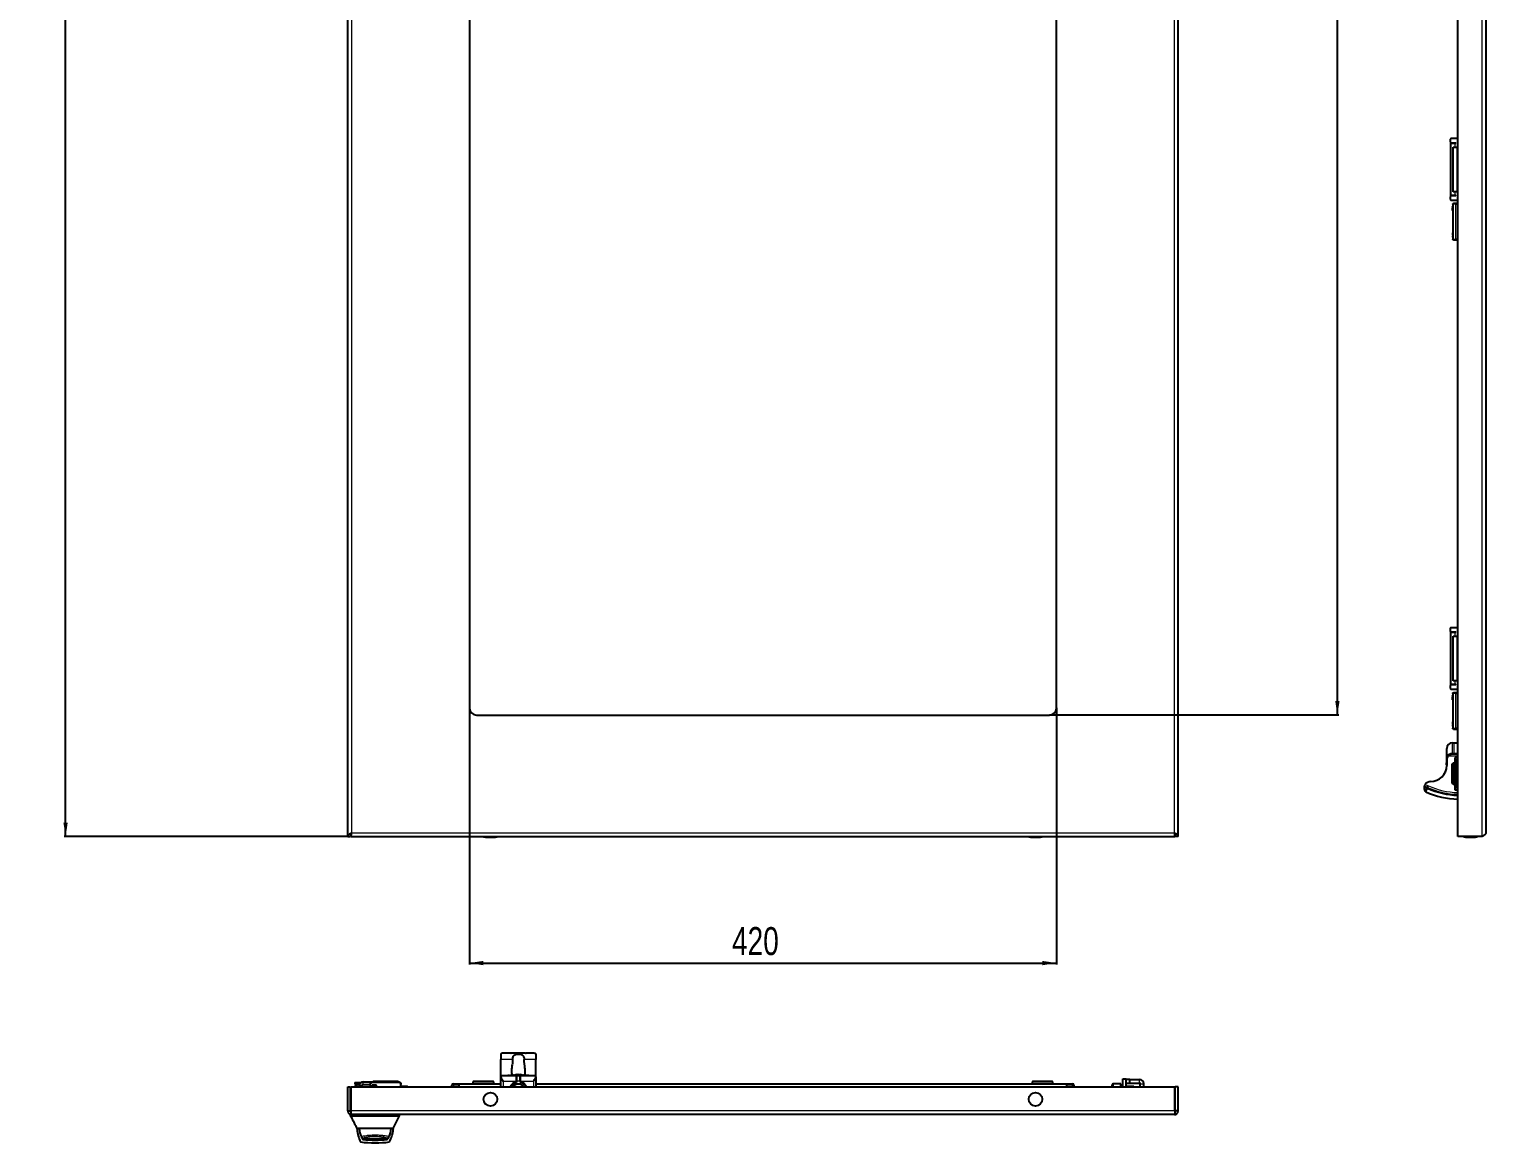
# Model space of a CAD drawing. Header units: millimetres. Extents: x -525 to 1603, y -785 to 978.
# Drawn here: x -525 to 517, y -785 to 12 of the extents above; entities that cross this region are included whole.
import ezdxf

# ---------------------------------------------------------------- set-up
doc = ezdxf.new("R2010")
doc.units = ezdxf.units.MM
doc.layers.add('FORMAT', color=7, linetype='Continuous')
doc.styles.add('SLDTEXTSTYLE0', font='TXT', dxfattribs={"width": 0.75})
doc.dimstyles.new('SLDDIMSTYLE0', dxfattribs={"dimtxt": 20, "dimasz": 10, "dimexe": 0, "dimexo": 0.0625, "dimgap": 5, "dimtad": 2, "dimdec": 1, "dimrnd": 1e-09, "dimzin": 12, "dimdsep": 46, "dimtxsty": 'SLDTEXTSTYLE0', "dimsah": 1, "dimcen": 0.09, "dimadec": 0, "dimazin": 3, "dimtfac": 1, "dimtofl": 0, "dimtmove": 0, "dimatfit": 3, "dimfxl": 0, "dimfrac": 2, "dimtolj": 1, "dimtzin": 12, "dimarcsym": 0})

# ---------------------------------------------------------------- blocks, each defined once
blk = doc.blocks.new('_D_1')
at = {"layer": 'FORMAT'}
for p, q in [((-297, 789), (-499.9, 789)), ((-498.9, -566), (-498.9, 789)), ((-297, -566), (-499.9, -566))]:
    blk.add_line(p, q, dxfattribs=at)
for points in [[(-498.9, 789), (-500.5, 779), (-497.4, 779)], [(-498.9, -566), (-497.4, -556), (-500.5, -556)]]:
    blk.add_solid(points, dxfattribs=at)
at = {"layer": 'FORMAT', "insert": (-524.7, 81.9), "char_height": 20, "attachment_point": 1, "rotation": 90, "style": 'SLDTEXTSTYLE0'}
blk.add_mtext('1355', dxfattribs=at)
blk = doc.blocks.new('_D_2')
at = {"layer": 'FORMAT'}
for p, q in [((-210, -474), (-210, -657.5)), ((210, -474), (210, -657.5)), ((-210, -656.5), (210, -656.5))]:
    blk.add_line(p, q, dxfattribs=at)
for points in [[(-210, -656.5), (-200, -658.1), (-200, -655)], [(210, -656.5), (200, -655), (200, -658.1)]]:
    blk.add_solid(points, dxfattribs=at)
at = {"layer": 'FORMAT', "insert": (-22.1, -630.8), "char_height": 20, "attachment_point": 1, "style": 'SLDTEXTSTYLE0'}
blk.add_mtext('420', dxfattribs=at)
blk = doc.blocks.new('_D_3')
at = {"layer": 'FORMAT'}
for p, q in [((205, 702), (412, 702)), ((411, -479), (411, 702)), ((205, -479), (412, -479))]:
    blk.add_line(p, q, dxfattribs=at)
for points in [[(411, 702), (409.5, 692), (412.6, 692)], [(411, -479), (412.6, -469), (409.5, -469)]]:
    blk.add_solid(points, dxfattribs=at)
at = {"layer": 'FORMAT', "insert": (385.3, 81.9), "char_height": 20, "attachment_point": 1, "rotation": 90, "style": 'SLDTEXTSTYLE0'}
blk.add_mtext('1181', dxfattribs=at)

msp = doc.modelspace()

# ---------------------------------------------------------------- linework, layer by layer
at = {"color": 7, "linetype": 'Continuous', "lineweight": 25}
for p, q in [((-296.96, -566.04), (-296.96, 788.96)), ((297.04, -566.04), (297.04, 788.96)), ((497.27, -566.04), (497.27, 788.96)), ((-209.96, 696.96), (-209.96, -474.04)), ((210.04, -474.04), (210.04, 696.96)), ((517.27, 32.47), (517.27, -563.44)), ((491.72, -67.04), (491.72, -69.04)), ((497.27, -66.54), (492.22, -66.54)), ((492.22, -69.54), (495.72, -69.54)), ((492.22, -69.54), (492.22, -69.84)), ((492.22, -107.24), (492.22, -69.84)), ((492.22, -69.84), (495.22, -69.84)), ((493.77, -72.54), (496.77, -72.54)), ((493.77, -104.54), (493.77, -72.54)), ((494.72, -69.54), (494.72, -69.84)), ((495.22, -69.84), (495.72, -69.84)), ((495.72, -69.84), (495.72, -69.54)), ((497.27, -72.54), (496.77, -72.54)), ((491.72, -108.04), (491.72, -110.04)), ((495.22, -107.24), (492.22, -107.24)), ((492.22, -107.24), (492.22, -107.54)), ((495.72, -107.54), (492.22, -107.54)), ((492.22, -110.54), (497.27, -110.54)), ((493.67, -113.54), (493.67, -138.54)), ((496.77, -104.54), (493.77, -104.54)), ((494.72, -107.24), (494.72, -107.54)), ((495.72, -107.24), (495.22, -107.24)), ((497.27, -113.04), (495.67, -113.04)), ((495.72, -107.54), (495.72, -107.24)), ((496.77, -104.54), (497.27, -104.54)), ((495.67, -139.04), (497.27, -139.04)), ((497.27, -416.54), (492.22, -416.54)), ((491.72, -417.04), (491.72, -419.04)), ((492.22, -419.54), (495.72, -419.54)), ((492.22, -419.54), (492.22, -419.84)), ((492.22, -457.24), (492.22, -419.84)), ((492.22, -419.84), (495.22, -419.84)), ((493.77, -422.54), (496.77, -422.54)), ((493.77, -454.54), (493.77, -422.54)), ((494.72, -419.54), (494.72, -419.84)), ((495.22, -419.84), (495.72, -419.84)), ((495.72, -419.84), (495.72, -419.54)), ((497.27, -422.54), (496.77, -422.54)), ((491.72, -458.04), (491.72, -460.04)), ((495.22, -457.24), (492.22, -457.24)), ((492.22, -457.24), (492.22, -457.54)), ((495.72, -457.54), (492.22, -457.54)), ((496.77, -454.54), (493.77, -454.54)), ((494.72, -457.24), (494.72, -457.54)), ((495.72, -457.24), (495.22, -457.24)), ((495.72, -457.54), (495.72, -457.24)), ((496.77, -454.54), (497.27, -454.54)), ((492.22, -460.54), (497.27, -460.54)), ((493.67, -463.54), (493.67, -488.54)), ((497.27, -463.04), (495.67, -463.04)), ((-204.96, -479.04), (205.04, -479.04)), ((495.67, -489.04), (497.27, -489.04)), ((493.27, -498.89), (493.3, -498.89)), ((493.27, -498.89), (493.27, -498.89)), ((493.3, -498.89), (494.26, -498.89)), ((494.26, -498.89), (497.27, -498.89)), ((489.27, -508.82), (489.27, -502.89)), ((489.27, -508.82), (489.27, -502.89)), ((489.27, -510.89), (489.27, -508.82)), ((493.27, -506.89), (497.27, -506.89)), ((495.27, -509.39), (497.27, -509.39)), ((495.27, -512.04), (495.27, -509.39)), ((489.16, -513.04), (489.17, -513.04)), ((489.17, -511.21), (489.27, -511.21)), ((489.17, -511.35), (489.17, -512.9)), ((489.17, -511.35), (489.27, -511.35)), ((489.17, -512.9), (489.27, -512.9)), ((489.17, -513.04), (489.27, -513.04)), ((489.17, -513.11), (489.27, -513.11)), ((489.17, -513.24), (489.27, -513.24)), ((489.17, -514.24), (489.17, -513.24)), ((489.17, -514.24), (489.27, -514.24)), ((489.17, -514.74), (489.17, -514.24)), ((489.17, -514.74), (489.27, -514.74)), ((489.27, -510.89), (489.27, -515.14)), ((493.77, -513.54), (493.27, -514.04)), ((493.27, -528.04), (493.27, -514.04)), ((495.27, -513.54), (493.77, -513.54)), ((493.77, -513.54), (493.77, -528.54)), ((495.27, -530.04), (495.27, -512.04)), ((496.27, -511.04), (497.27, -511.04)), ((475.54, -531.07), (473.38, -530.17)), ((493.27, -528.04), (493.77, -528.54)), ((493.77, -528.54), (495.27, -528.54)), ((495.27, -532.69), (495.27, -530.04)), ((497.27, -531.04), (496.27, -531.04)), ((497.27, -532.69), (495.27, -532.69)), ((-296.96, -566.04), (-294.96, -566.04)), ((-294.66, -566.04), (-294.66, -564.36)), ((-294.66, -566.04), (294.74, -566.04)), ((294.74, -564.04), (294.74, -566.04)), ((297.04, -566.04), (295.04, -566.04)), ((514.67, -566.04), (497.27, -566.04)), ((-187.46, -721.68), (-187.46, -725.51)), ((-187.46, -737.01), (-187.46, -725.51)), ((-180.45, -721.12), (-185.96, -721.12)), ((-179.55, -721.07), (-180.08, -721.07)), ((-170.37, -721.01), (-179.55, -721.01)), ((-169.85, -721.07), (-170.37, -721.06)), ((-163.96, -721.12), (-169.48, -721.12)), ((-162.46, -721.68), (-162.46, -725.51)), ((-162.46, -737.01), (-162.46, -725.51)), ((-187.46, -737.89), (-187.46, -737.01)), ((-187.46, -737.01), (-173.96, -737.01)), ((-187.46, -745.01), (-187.46, -737.89)), ((-182.59, -736.91), (-182.59, -737.01)), ((-182.44, -736.91), (-182.44, -737.01)), ((-182.32, -736.91), (-182.32, -737.01)), ((-181.51, -736.91), (-182.32, -736.91)), ((-181.51, -736.91), (-181.51, -737.01)), ((-181.36, -736.91), (-181.36, -737.01)), ((-181.24, -736.91), (-181.24, -737.01)), ((-180.91, -736.91), (-180.91, -737.01)), ((-180.72, -736.91), (-180.72, -737.01)), ((-180.19, -736.91), (-180.19, -737.01)), ((-179.81, -732.8), (-179.81, -735.38)), ((-179.71, -736.91), (-179.71, -737.01)), ((-179.54, -736.91), (-179.54, -737.01)), ((-179.09, -736.91), (-179.09, -737.01)), ((-178.94, -736.91), (-178.94, -737.01)), ((-178.82, -736.91), (-178.82, -737.01)), ((-178.51, -736.91), (-178.51, -737.01)), ((-177.23, -736.91), (-178.35, -736.91)), ((-177.23, -736.91), (-177.23, -737.01)), ((-177.1, -736.91), (-177.1, -737.01)), ((-176.9, -736.91), (-176.9, -737.01)), ((-176.89, -736.91), (-176.89, -737.01)), ((-176.3, -736.91), (-176.89, -736.91)), ((-176.3, -736.91), (-176.3, -737.01)), ((-176.03, -736.69), (-176.06, -736.45)), ((-175.99, -736.69), (-176.02, -736.38)), ((-176.01, -736.54), (-176, -736.45)), ((-175.4, -736.91), (-175.98, -736.91)), ((-175.96, -741.01), (-175.96, -737.01)), ((-175.96, -737.01), (-173.96, -737.01)), ((-175.4, -736.91), (-175.4, -737.01)), ((-175.39, -736.91), (-175.39, -737.01)), ((-175.39, -736.91), (-175.21, -736.91)), ((-175.21, -736.91), (-175.21, -737.01)), ((-175.21, -736.91), (-175.21, -736.91)), ((-175.2, -736.91), (-175.2, -737.01)), ((-175.19, -736.42), (-175.19, -736.38)), ((-175.04, -736.91), (-175.04, -737.01)), ((-174.24, -736.91), (-175.04, -736.91)), ((-174.24, -736.91), (-174.24, -737.01)), ((-174.1, -736.91), (-174.1, -737.01)), ((-173.98, -736.91), (-173.98, -737.01)), ((-173.98, -736.95), (-173.69, -736.94)), ((-173.96, -737.01), (-173.96, -741.01)), ((-173.91, -736.46), (-173.9, -736.38)), ((-173.55, -736.58), (-173.54, -736.45)), ((-173.55, -736.91), (-173.55, -737.01)), ((-173.46, -737.01), (-162.46, -737.01)), ((-173.43, -736.91), (-173.43, -737.01)), ((-173.06, -736.91), (-173.06, -737.01)), ((-172.81, -736.91), (-172.81, -737.01)), ((-172.69, -736.91), (-172.69, -737.01)), ((-172.54, -736.91), (-172.54, -737.01)), ((-172.42, -736.91), (-172.42, -737.01)), ((-171.99, -736.91), (-171.99, -737.01)), ((-171.96, -736.91), (-171.99, -736.91)), ((-171.96, -736.91), (-171.96, -737.01)), ((-171.92, -736.91), (-171.92, -737.01)), ((-171.76, -736.91), (-171.76, -737.01)), ((-171.41, -736.91), (-171.41, -737.01)), ((-170.92, -736.91), (-170.92, -737.01)), ((-170.72, -736.91), (-170.72, -737.01)), ((-170.38, -736.91), (-170.38, -737.01)), ((-170.23, -736.91), (-170.23, -737.01)), ((-169.16, -736.91), (-170.23, -736.91)), ((-170.11, -735.38), (-170.11, -732.8)), ((-169.16, -736.91), (-169.16, -737.01)), ((-168.85, -736.91), (-168.85, -737.01)), ((-168.69, -736.91), (-168.69, -737.01)), ((-168.31, -736.91), (-168.31, -737.01)), ((-167.56, -736.91), (-168.31, -736.91)), ((-167.56, -736.91), (-167.56, -737.01)), ((-162.46, -737.89), (-162.46, -737.01)), ((-162.46, -737.89), (-162.46, -745.01)), ((257.49, -739.46), (259.99, -739.46)), ((257.49, -739.96), (257.49, -739.46)), ((257.49, -745.01), (257.49, -739.96)), ((259.99, -739.46), (259.99, -739.96)), ((259.99, -745.01), (259.99, -739.96)), ((260.49, -739.96), (259.99, -740)), ((262.49, -739.96), (260.49, -739.96)), ((262.49, -739.96), (269.49, -739.96)), ((262.49, -742.46), (262.49, -739.96)), ((-296.96, -745.01), (-294.96, -745.01)), ((-296.96, -762.41), (-296.96, -745.01)), ((-294.96, -762.41), (-294.96, -745.01)), ((-294.66, -762.41), (-294.66, -745.01)), ((-294.66, -745.01), (294.74, -745.01)), ((-291.96, -742.11), (-291.96, -743.01)), ((-291.96, -742.11), (-289.96, -742.11)), ((-289.96, -743.41), (-291.56, -743.41)), ((-291.37, -745.01), (-291.46, -743.41)), ((-289.96, -742.11), (-287.76, -742.11)), ((-288.75, -743.41), (-289.96, -743.41)), ((-288.96, -745.01), (-288.96, -744.51)), ((-286.96, -745.01), (-286.96, -744.51)), ((-285.96, -741.51), (-279.47, -741.51)), ((-285.96, -743.51), (-280.96, -743.51)), ((-280.96, -743.41), (-280.96, -744.91)), ((-276.36, -743.96), (-279.56, -743.96)), ((-279.56, -743.96), (-279.56, -744.91)), ((-279.56, -744.71), (-276.36, -744.71)), ((-260.96, -741.41), (-278.96, -741.41)), ((-276.36, -744.91), (-276.36, -743.96)), ((-258.96, -745.01), (-258.96, -743.41)), ((-254.56, -744.81), (-258.96, -744.81)), ((-222.46, -745.01), (-222.46, -744.01)), ((-221.46, -743.01), (-217.46, -743.01)), ((-217.46, -743.01), (-187.46, -743.01)), ((-217.46, -743.01), (-217.46, -744.01)), ((-217.46, -744.01), (-217.46, -745.01)), ((-206.96, -741.01), (-207.46, -741.51)), ((-207.46, -741.51), (-207.46, -743.01)), ((-192.46, -741.51), (-207.46, -741.51)), ((-206.96, -741.01), (-192.96, -741.01)), ((-192.46, -741.51), (-192.96, -741.01)), ((-192.46, -743.01), (-192.46, -741.51)), ((-175.96, -741.01), (-175.96, -741.04)), ((-173.96, -741.04), (-173.96, -741.01)), ((-162.46, -743.01), (217.54, -743.01)), ((193.04, -741.01), (192.54, -741.51)), ((192.54, -741.51), (192.54, -743.01)), ((207.54, -741.51), (192.54, -741.51)), ((193.04, -741.01), (207.04, -741.01)), ((207.54, -741.51), (207.04, -741.01)), ((207.54, -743.01), (207.54, -741.51)), ((217.54, -743.01), (221.54, -743.01)), ((217.54, -744.01), (217.54, -743.01)), ((217.54, -745.01), (217.54, -744.01)), ((222.54, -744.01), (222.54, -745.01)), ((249.99, -745.01), (249.99, -743.56)), ((255.99, -742.96), (250.59, -742.96)), ((255.99, -745.01), (255.99, -742.96)), ((257.49, -744.96), (256.24, -744.96)), ((265.43, -744.96), (259.99, -744.96)), ((260.49, -742.46), (262.49, -742.46)), ((262.49, -742.46), (269.49, -742.46)), ((265.48, -745.01), (265.43, -744.96)), ((265.43, -745.01), (265.43, -744.96)), ((269.99, -745.01), (269.99, -742.96)), ((272.49, -745.01), (272.49, -742.96)), ((294.74, -762.41), (294.74, -745.01)), ((297.04, -745.01), (295.04, -745.01)), ((295.04, -762.41), (295.04, -745.01)), ((297.04, -762.41), (297.04, -745.01)), ((-296.96, -762.41), (-294.96, -762.41)), ((-294.96, -766.01), (-294.96, -765.01)), ((-294.36, -765.01), (-294.96, -765.01)), ((294.44, -765.01), (-294.36, -765.01)), ((-265.46, -766.01), (-289.46, -766.01)), ((-264.46, -775.01), (-259.94, -765.96)), ((-259.96, -766.01), (-259.96, -765.01)), ((297.04, -762.41), (295.04, -762.41)), ((-288.06, -775.01), (-290.46, -775.01)), ((-290.42, -775.01), (-290.42, -775.22)), ((-266.87, -775.01), (-288.06, -775.01)), ((-264.46, -775.01), (-266.87, -775.01)), ((-264.5, -775.22), (-264.5, -775.01)), ((-283.29, -781.99), (-283.15, -782)), ((-283.29, -782), (-271.7, -782))]:
    msp.add_line(p, q, dxfattribs=at)
at = {"color": 8, "linetype": 'Continuous', "lineweight": 18}
for p, q in [((294.44, -563.44), (294.44, 786.36)), ((514.67, -566.04), (514.67, 788.96)), ((-294.36, 32.47), (-294.36, -563.44)), ((495.22, -69.84), (495.22, -69.54)), ((495.22, -72.54), (495.22, -69.84)), ((496.77, -104.54), (496.77, -72.54)), ((495.22, -107.24), (495.22, -104.54)), ((495.22, -107.54), (495.22, -107.24)), ((495.67, -113.54), (497.27, -113.54)), ((495.67, -138.54), (495.67, -113.54)), ((497.27, -138.54), (495.67, -138.54)), ((495.22, -419.84), (495.22, -419.54)), ((495.22, -422.54), (495.22, -419.84)), ((496.77, -454.54), (496.77, -422.54)), ((495.22, -457.24), (495.22, -454.54)), ((495.22, -457.54), (495.22, -457.24)), ((495.67, -488.54), (495.67, -463.54)), ((495.67, -463.54), (497.27, -463.54)), ((497.27, -488.54), (495.67, -488.54)), ((493.3, -506.39), (493.3, -498.89)), ((494.26, -498.89), (494.26, -506.39)), ((489.27, -502.89), (489.27, -502.89)), ((497.27, -508.39), (490.15, -508.39)), ((493.27, -506.89), (493.27, -506.39)), ((493.27, -506.39), (493.3, -506.39)), ((493.3, -506.89), (493.3, -506.39)), ((493.3, -506.39), (494.26, -506.39)), ((494.26, -506.39), (497.27, -506.39)), ((495.27, -512.04), (496.27, -512.04)), ((496.27, -511.04), (496.27, -512.04)), ((497.27, -512.04), (496.27, -512.04)), ((496.27, -512.04), (496.27, -530.04)), ((473.94, -528.78), (476.14, -529.69)), ((495.27, -530.04), (496.27, -530.04)), ((496.27, -531.04), (496.27, -530.04)), ((496.27, -530.04), (497.27, -530.04)), ((-294.36, -563.44), (294.44, -563.44)), ((-199.82, -566.16), (-190.1, -566.16)), ((-199.71, -566.29), (-190.21, -566.29)), ((190.18, -566.16), (195.04, -566.16)), ((190.29, -566.29), (195.04, -566.29)), ((195.04, -566.16), (199.9, -566.16)), ((195.04, -566.29), (199.79, -566.29)), ((501.41, -566.16), (511.13, -566.16)), ((501.52, -566.29), (511.02, -566.29)), ((-179.06, -725.51), (-187.46, -725.51)), ((-162.46, -725.51), (-170.87, -725.51)), ((-178.35, -736.91), (-178.35, -737.01)), ((-176.46, -741.01), (-176.46, -737.01)), ((-173.46, -737.01), (-173.46, -741.01)), ((259.99, -739.96), (257.49, -739.96)), ((269.49, -742.46), (269.49, -739.96)), ((-291.96, -743.01), (-289.96, -743.01)), ((-290.46, -743.41), (-290.37, -745.01)), ((-289.96, -742.11), (-289.96, -743.01)), ((-289.96, -743.01), (-288.56, -743.01)), ((-289.96, -743.41), (-289.96, -743.01)), ((-286.96, -744.51), (-288.96, -744.51)), ((-285.96, -743.51), (-285.96, -741.51)), ((-280.46, -745.01), (-280.46, -743.41)), ((-278.96, -741.91), (-260.96, -741.91)), ((-259.46, -743.41), (-259.46, -745.01)), ((-254.56, -745.01), (-254.56, -744.81)), ((-221.46, -744.01), (-222.46, -744.01)), ((-221.46, -744.01), (-221.46, -743.01)), ((-221.46, -744.01), (-221.46, -745.01)), ((-217.46, -744.01), (-221.46, -744.01)), ((-185.96, -741.01), (-185.96, -745.01)), ((-185.96, -741.01), (-176.46, -741.01)), ((-176.83, -741.52), (-176.69, -742)), ((-176.46, -741.01), (-175.96, -741.01)), ((-176.46, -741.04), (-176.46, -741.01)), ((-176.46, -741.04), (-175.96, -741.04)), ((-173.96, -741.01), (-175.96, -741.01)), ((-173.96, -741.01), (-173.46, -741.01)), ((-173.96, -741.04), (-173.46, -741.04)), ((-173.46, -741.01), (-173.46, -741.04)), ((-173.46, -741.01), (-163.96, -741.01)), ((-173.24, -742), (-173.1, -741.52)), ((-163.96, -745.01), (-163.96, -741.01)), ((221.54, -744.01), (217.54, -744.01)), ((221.54, -743.01), (221.54, -744.01)), ((221.54, -745.01), (221.54, -744.01)), ((222.54, -744.01), (221.54, -744.01)), ((250.59, -742.96), (250.59, -745.01)), ((256.24, -744.96), (256.24, -745.01)), ((269.99, -742.96), (272.49, -742.96)), ((294.74, -762.41), (-294.66, -762.41)), ((-289.46, -766.01), (-289.46, -765.01)), ((-265.46, -766.01), (-265.46, -765.01))]:
    msp.add_line(p, q, dxfattribs=at)
at = {"color": 7, "linetype": 'Continuous', "lineweight": 25, "flags": 128}
for points in [[(295.04, -751.51), (294.9, -751.26), (294.74, -750.99)], [(294.74, -760.03), (294.9, -759.76), (295.04, -759.51)], [(-286.58, -782.44), (-286.94, -781.55), (-287.04, -781.27)], [(-267.77, -780.96), (-267.99, -781.55), (-268.35, -782.44)]]:
    msp.add_lwpolyline(points, dxfattribs=at)
at = {"color": 8, "linetype": 'Continuous', "lineweight": 18, "flags": 128}
for points in [[(294.74, -751.59), (295.03, -752.18), (295.04, -752.2)], [(295.04, -758.83), (295.03, -758.85), (294.74, -759.44)]]:
    msp.add_lwpolyline(points, dxfattribs=at)
at = {"color": 7, "linetype": 'Continuous', "lineweight": 25}
for centre in [(-194.96, -754.01), (-194.96, -754.01), (195.04, -754.01), (195.04, -754.01)]:
    msp.add_circle(centre, 4.86, dxfattribs=at)
at = {"color": 8, "linetype": 'Continuous', "lineweight": 18}
for centre in [(-194.96, -754.01), (195.04, -754.01)]:
    msp.add_circle(centre, 4.75, dxfattribs=at)
at = {"color": 7, "linetype": 'Continuous', "lineweight": 25}
for centre, radius, start, end in [((492.22, -67.04), 0.5, 90, 180), ((492.22, -69.04), 0.5, 180, 270), ((492.22, -108.04), 0.5, 90, 180), ((492.22, -110.04), 0.5, 180, 270), ((492.22, -417.04), 0.5, 90, 180), ((492.22, -419.04), 0.5, 180, 270), ((492.22, -458.04), 0.5, 90, 180), ((492.22, -460.04), 0.5, 180, 270), ((-204.96, -474.04), 5, 180, 270), ((205.04, -474.04), 5, 270, 0), ((493.27, -502.89), 4, 90, 180), ((493.27, -502.89), 4, 90, 180), ((493.27, -510.89), 4, 141.31781, 180), ((477.77, -515.14), 11.5, 270, 0), ((496.27, -512.04), 1, 90, 180), ((477.77, -531.14), 4.5, 90, 148.43185), ((498.27, -480.99), 55, 245.58594, 268.9582), ((496.27, -530.04), 1, 180, 270), ((498.27, -480.99), 58.2, 245.70354, 269.01549), ((-174.06, -566.1), 25.77, 179.86102, 180.13898), ((-199.7, -566.16), 0.126, 180, 263.97442), ((-194.96, -521.29), 45.25, 263.97442, 269.9984), ((-194.96, -521.29), 45.25, 270.0016, 276.02558), ((-190.23, -566.16), 0.126, 276.02558, 0), ((-215.87, -566.1), 25.77, 359.86102, 0.13898), ((215.94, -566.1), 25.77, 179.86102, 180.13898), ((190.3, -566.16), 0.126, 180, 263.97442), ((195.04, -521.29), 45.25, 263.97442, 269.9984), ((195.04, -521.29), 45.25, 270.0016, 276.02558), ((199.77, -566.16), 0.126, 276.02558, 0), ((174.13, -566.1), 25.77, 359.86102, 0.13898), ((527.18, -566.1), 25.77, 179.86102, 180.13898), ((501.54, -566.16), 0.126, 180, 263.97442), ((506.27, -521.29), 45.25, 263.97442, 269.9984), ((506.27, -521.29), 45.25, 270.0016, 276.02558), ((511.01, -566.16), 0.126, 276.02558, 0), ((485.37, -566.1), 25.77, 359.86102, 0.13898), ((-174.96, -744.31), 8, 98.41771, 108.44436), ((-174.94, -740.65), 4.34, 104.99458, 114.66368), ((-176.28, -742.22), 5.54, 85.14071, 94.85929), ((-175.93, -736.48), 0.133, 135.20997, 169.83797), ((-174.91, -744.41), 8.03, 91.99978, 97.83609), ((-174.56, -738.06), 1.85, 119.67191, 132.73716), ((-174.48, -742.88), 6.5, 92.24647, 98.7173), ((-175.44, -742.83), 6.45, 85.77538, 87.76397), ((-175.02, -744.41), 8.03, 82.16391, 88.00022), ((-175.11, -740.73), 4.43, 65.15746, 74.45727), ((-174.03, -738.02), 1.64, 72.5824, 85.536), ((-174.96, -744.31), 8, 70.1778, 81.58229), ((-174.95, -743.35), 7.03, 70.80686, 78.43412), ((-172.94, -739.04), 2.36, 82.549, 97.451), ((269.49, -742.96), 3, 0, 90), ((-291.56, -743.01), 0.4, 180, 270), ((-285.96, -744.51), 3, 90, 180), ((-285.96, -744.51), 1, 90, 180), ((-254.56, -745.41), 0.6, 41.81031, 90), ((-221.46, -744.01), 1, 90, 180), ((-174.96, -748.01), 6.25, 106.01339, 151.3146), ((-174.96, -748.01), 4.85, 90, 141.78919), ((-176.96, -741.04), 1, 286.01339, 0), ((-174.96, -748.01), 4.85, 38.21081, 90), ((-172.96, -741.04), 1, 180, 253.98661), ((-174.96, -748.01), 6.25, 28.6854, 73.98661), ((221.54, -744.01), 1, 0, 90), ((250.59, -743.56), 0.6, 90, 180), ((256.24, -744.71), 0.25, 180, 270), ((260.49, -742.96), 0.5, 90, 180), ((269.49, -742.96), 0.5, 360, 90), ((287.54, -755.51), 7.5, 343.7398, 16.2602), ((-298.4, -775.22), 7.98, 358.26695, 359.99994), ((-263.57, -772.66), 27, 185.96099, 206.16954), ((-277.46, -775.01), 11.4, 180, 210.87421), ((-277.46, -775.01), 11.4, 329.05608, 0), ((-291.35, -772.66), 27, 333.83046, 354.03918), ((-256.53, -775.22), 7.98, 180, 181.7325), ((-277.46, -703.22), 82, 262.75342, 277.24658), ((-286.12, -782.25), 0.5, 203.04365, 263.74905), ((-277.46, -703.22), 80, 263.74905, 276.25095), ((-268.81, -782.25), 0.5, 276.25095, 336.95635)]:
    msp.add_arc(centre, radius, start, end, dxfattribs=at)
at = {"color": 8, "linetype": 'Continuous', "lineweight": 18}
for centre, radius, start, end in [((493.27, -510.89), 4.5, 90, 152.71955), ((493.77, -506.4), 0.491, 271.15589, 1.11103), ((498.27, -480.99), 53.5, 245.55903, 268.92899), ((498.27, -480.99), 55.65, 245.60841, 268.97035), ((-174.96, -748.01), 6.75, 106.01339, 153.6122), ((-176.96, -741.04), 0.5, 286.01339, 0), ((-172.96, -741.04), 0.5, 180, 253.98661), ((-174.96, -748.01), 6.75, 26.3878, 73.98661)]:
    msp.add_arc(centre, radius, start, end, dxfattribs=at)
at = {"color": 7, "linetype": 'Continuous', "lineweight": 25}
for points in [[(493.67, -113.54), (493.68, -113.47), (493.69, -113.34), (493.81, -113.17), (493.98, -113.06), (494.11, -113.04), (494.17, -113.04)], [(495.67, -113.04), (495.48, -113.04), (495.08, -113.04), (494.59, -113.04), (494.24, -113.04), (494.19, -113.04), (494.17, -113.04)], [(494.17, -139.04), (494.11, -139.03), (493.98, -139.01), (493.81, -138.9), (493.69, -138.73), (493.68, -138.6), (493.67, -138.54)], [(494.17, -139.04), (494.19, -139.04), (494.24, -139.04), (494.59, -139.04), (495.08, -139.04), (495.48, -139.04), (495.67, -139.04)], [(493.67, -463.54), (493.68, -463.47), (493.69, -463.34), (493.81, -463.17), (493.98, -463.06), (494.11, -463.04), (494.17, -463.04)], [(495.67, -463.04), (495.48, -463.04), (495.08, -463.04), (494.59, -463.04), (494.24, -463.04), (494.19, -463.04), (494.17, -463.04)], [(494.17, -489.04), (494.11, -489.03), (493.98, -489.01), (493.81, -488.9), (493.69, -488.73), (493.68, -488.6), (493.67, -488.54)], [(494.17, -489.04), (494.19, -489.04), (494.24, -489.04), (494.59, -489.04), (495.08, -489.04), (495.48, -489.04), (495.67, -489.04)], [(-280.96, -743.41), (-280.93, -743.15), (-280.87, -742.62), (-280.41, -741.96), (-279.75, -741.5), (-279.23, -741.44), (-278.96, -741.41)], [(-260.96, -741.41), (-260.7, -741.44), (-260.18, -741.5), (-259.52, -741.96), (-259.05, -742.62), (-258.99, -743.15), (-258.96, -743.41)]]:
    msp.add_open_spline(points, degree=3, dxfattribs=at)
at = {"color": 8, "linetype": 'Continuous', "lineweight": 18}
for points in [[(495.67, -113.54), (495.41, -113.54), (494.89, -113.54), (494.23, -113.54), (493.76, -113.54), (493.7, -113.54), (493.67, -113.54)], [(495.67, -113.04), (495.67, -113.04), (495.67, -113.06), (495.67, -113.17), (495.67, -113.34), (495.67, -113.47), (495.67, -113.54)], [(493.67, -138.54), (493.7, -138.54), (493.76, -138.54), (494.23, -138.54), (494.89, -138.54), (495.41, -138.54), (495.67, -138.54)], [(495.67, -138.54), (495.67, -138.6), (495.67, -138.73), (495.67, -138.9), (495.67, -139.01), (495.67, -139.03), (495.67, -139.04)], [(495.67, -463.54), (495.41, -463.54), (494.89, -463.54), (494.23, -463.54), (493.76, -463.54), (493.7, -463.54), (493.67, -463.54)], [(495.67, -463.04), (495.67, -463.04), (495.67, -463.06), (495.67, -463.17), (495.67, -463.34), (495.67, -463.47), (495.67, -463.54)], [(493.67, -488.54), (493.7, -488.54), (493.76, -488.54), (494.23, -488.54), (494.89, -488.54), (495.41, -488.54), (495.67, -488.54)], [(495.67, -488.54), (495.67, -488.6), (495.67, -488.73), (495.67, -488.9), (495.67, -489.01), (495.67, -489.03), (495.67, -489.04)], [(-280.46, -743.41), (-280.53, -743.41), (-280.66, -743.41), (-280.83, -743.41), (-280.94, -743.41), (-280.96, -743.41), (-280.96, -743.41)], [(-280.46, -743.41), (-280.44, -743.21), (-280.4, -742.82), (-280.05, -742.33), (-279.55, -741.98), (-279.16, -741.93), (-278.96, -741.91)], [(-278.96, -741.41), (-278.96, -741.42), (-278.96, -741.43), (-278.96, -741.55), (-278.96, -741.71), (-278.96, -741.85), (-278.96, -741.91)], [(-260.96, -741.91), (-260.96, -741.85), (-260.96, -741.71), (-260.96, -741.55), (-260.96, -741.43), (-260.96, -741.42), (-260.96, -741.41)], [(-260.96, -741.91), (-260.77, -741.93), (-260.37, -741.98), (-259.88, -742.33), (-259.53, -742.82), (-259.49, -743.21), (-259.46, -743.41)], [(-259.46, -743.41), (-259.4, -743.41), (-259.27, -743.41), (-259.1, -743.41), (-258.99, -743.41), (-258.97, -743.41), (-258.96, -743.41)]]:
    msp.add_open_spline(points, degree=3, dxfattribs=at)
at = {"color": 7, "linetype": 'Continuous', "lineweight": 25}
for points, knots in [([(493.37, -115.53), (493.37, -115.48), (493.37, -115.39), (493.37, -115.31), (493.37, -115.22), (493.37, -115.09), (493.37, -115.06), (493.37, -115.04)], [0, 0, 0, 0, 0.1246927, 0.1871822, 0.2497734, 0.5000394, 1, 1, 1, 1]), ([(493.37, -115.74), (493.37, -115.74), (493.37, -115.74), (493.37, -115.73), (493.37, -115.71), (493.37, -115.69), (493.37, -115.65), (493.37, -115.61), (493.37, -115.57), (493.37, -115.55), (493.37, -115.53)], [0, 0, 0, 0, 0.1288253, 0.1801694, 0.2433966, 0.3698599, 0.4998642, 0.7496495, 0.8434763, 1, 1, 1, 1]), ([(493.37, -117.25), (493.37, -117.17), (493.37, -117.02), (493.37, -116.8), (493.37, -116.62), (493.37, -116.45), (493.37, -116.35), (493.37, -116.34), (493.37, -116.33)], [0, 0, 0, 0, 0.1250486, 0.2498861, 0.3708558, 0.4998199, 0.7496086, 1, 1, 1, 1]), ([(493.37, -118.09), (493.37, -118.09), (493.37, -118.08), (493.37, -117.99), (493.37, -117.89), (493.37, -117.76), (493.37, -117.56), (493.37, -117.37), (493.37, -117.25)], [0, 0, 0, 0, 0.25007, 0.3791813, 0.5004993, 0.6241696, 0.7508424, 1, 1, 1, 1]), ([(493.37, -133.98), (493.37, -133.98), (493.37, -134), (493.37, -134.08), (493.37, -134.18), (493.37, -134.31), (493.37, -134.52), (493.37, -134.7), (493.37, -134.82)], [0, 0, 0, 0, 0.2500695, 0.3795588, 0.5004992, 0.6245563, 0.7508428, 1, 1, 1, 1]), ([(493.37, -134.82), (493.37, -134.86), (493.37, -134.94), (493.37, -135.09), (493.37, -135.28), (493.37, -135.45), (493.37, -135.62), (493.37, -135.72), (493.37, -135.74), (493.37, -135.74)], [0, 0, 0, 0, 0.06263661, 0.12527825, 0.25007232, 0.37484052, 0.49999408, 0.74969583, 1, 1, 1, 1]), ([(493.37, -136.33), (493.37, -136.33), (493.37, -136.33), (493.37, -136.34), (493.37, -136.36), (493.37, -136.38), (493.37, -136.44), (493.37, -136.5), (493.37, -136.54)], [0, 0, 0, 0, 0.1310705, 0.1824367, 0.2437962, 0.3713877, 0.5004416, 1, 1, 1, 1]), ([(493.37, -136.54), (493.37, -136.57), (493.37, -136.62), (493.37, -136.7), (493.37, -136.77), (493.37, -136.86), (493.37, -136.99), (493.37, -137.02), (493.37, -137.04)], [0, 0, 0, 0, 0.0626863, 0.12517257, 0.18762788, 0.25018469, 0.50031356, 1, 1, 1, 1]), ([(493.37, -465.53), (493.37, -465.48), (493.37, -465.39), (493.37, -465.31), (493.37, -465.22), (493.37, -465.09), (493.37, -465.06), (493.37, -465.04)], [0, 0, 0, 0, 0.1246927, 0.1871822, 0.2497734, 0.5000394, 1, 1, 1, 1]), ([(493.37, -465.74), (493.37, -465.74), (493.37, -465.74), (493.37, -465.73), (493.37, -465.71), (493.37, -465.69), (493.37, -465.65), (493.37, -465.61), (493.37, -465.57), (493.37, -465.55), (493.37, -465.53)], [0, 0, 0, 0, 0.1288253, 0.1801694, 0.2433966, 0.3698599, 0.4998642, 0.7496495, 0.8434763, 1, 1, 1, 1]), ([(493.37, -467.25), (493.37, -467.17), (493.37, -467.02), (493.37, -466.8), (493.37, -466.62), (493.37, -466.45), (493.37, -466.35), (493.37, -466.34), (493.37, -466.33)], [0, 0, 0, 0, 0.1250486, 0.2498861, 0.3708558, 0.4998199, 0.7496086, 1, 1, 1, 1]), ([(493.37, -468.09), (493.37, -468.09), (493.37, -468.08), (493.37, -467.99), (493.37, -467.89), (493.37, -467.76), (493.37, -467.56), (493.37, -467.37), (493.37, -467.25)], [0, 0, 0, 0, 0.25007, 0.3791813, 0.5004993, 0.6241696, 0.7508424, 1, 1, 1, 1]), ([(493.37, -483.98), (493.37, -483.98), (493.37, -484), (493.37, -484.08), (493.37, -484.18), (493.37, -484.31), (493.37, -484.52), (493.37, -484.7), (493.37, -484.82)], [0, 0, 0, 0, 0.2500695, 0.3795588, 0.5004992, 0.6245563, 0.7508428, 1, 1, 1, 1]), ([(493.37, -484.82), (493.37, -484.86), (493.37, -484.94), (493.37, -485.09), (493.37, -485.28), (493.37, -485.45), (493.37, -485.62), (493.37, -485.72), (493.37, -485.74), (493.37, -485.74)], [0, 0, 0, 0, 0.06263661, 0.12527825, 0.25007232, 0.37484052, 0.49999408, 0.74969583, 1, 1, 1, 1]), ([(493.37, -486.33), (493.37, -486.33), (493.37, -486.33), (493.37, -486.34), (493.37, -486.36), (493.37, -486.38), (493.37, -486.44), (493.37, -486.5), (493.37, -486.54)], [0, 0, 0, 0, 0.1310705, 0.1824367, 0.2437962, 0.3713877, 0.5004416, 1, 1, 1, 1]), ([(493.37, -486.54), (493.37, -486.57), (493.37, -486.62), (493.37, -486.7), (493.37, -486.77), (493.37, -486.86), (493.37, -486.99), (493.37, -487.02), (493.37, -487.04)], [0, 0, 0, 0, 0.0626863, 0.12517257, 0.18762788, 0.25018469, 0.50031356, 1, 1, 1, 1]), ([(489.27, -510.81), (489.27, -510.81), (489.27, -510.81), (489.27, -510.81), (489.27, -510.79), (489.27, -510.71), (489.27, -510.38), (489.27, -509.74), (489.27, -509.15), (489.27, -508.82)], [0, 0, 0, 0, 0.0016702, 0.0038887, 0.0095313, 0.0343611, 0.1327508, 0.5262135, 1, 1, 1, 1]), ([(490.15, -508.39), (490.32, -508.2), (490.75, -507.73), (491.69, -507.14), (492.58, -506.91), (493.16, -506.89), (493.27, -506.89), (493.27, -506.89)], [0, 0, 0, 0, 0.1941403, 0.4852754, 0.8987792, 0.9967692, 1, 1, 1, 1]), ([(489.17, -511.21), (489.17, -511.22), (489.17, -511.22), (489.17, -511.25), (489.17, -511.3), (489.17, -511.33), (489.17, -511.35)], [0, 0, 0, 0, 0.2808356, 0.55925, 0.7791823, 1, 1, 1, 1]), ([(489.17, -512.9), (489.17, -512.92), (489.17, -512.96), (489.17, -513.01), (489.17, -513.03), (489.17, -513.04), (489.17, -513.04)], [0, 0, 0, 0, 0.2809531, 0.5593907, 0.7790729, 1, 1, 1, 1]), ([(489.17, -512.97), (489.17, -512.99), (489.17, -513.04), (489.17, -513.1), (489.17, -513.11), (489.17, -513.11)], [0, 0, 0, 0, 0.280801, 0.5596212, 1, 1, 1, 1]), ([(474.32, -534.02), (474.29, -533.99), (474.21, -533.9), (473.75, -533.26), (473.23, -532.06), (473.3, -530.89), (473.33, -530.41)], [0, 0, 0, 0, 0.1016514, 0.3451277, 0.7290479, 1, 1, 1, 1]), ([(473.38, -530.17), (473.37, -530.23), (473.35, -530.29), (473.33, -530.39), (473.33, -530.41)], [0, 0, 0, 0, 0.7894027, 1, 1, 1, 1]), ([(475.29, -531.67), (475.29, -531.67), (475.29, -531.66), (475.29, -531.65), (475.27, -531.62), (475.16, -531.52), (474.66, -531.2), (474.02, -530.82), (473.48, -530.5), (473.33, -530.41)], [0, 0, 0, 0, 0.0037482, 0.0086979, 0.0182752, 0.0547407, 0.1991768, 0.7745776, 1, 1, 1, 1]), ([(473.38, -530.17), (473.38, -530.16), (473.39, -530.12), (473.45, -529.87), (473.57, -529.52), (473.74, -529.13), (473.88, -528.88), (473.94, -528.78)], [0, 0, 0, 0, 0.2129003, 0.4257071, 0.6406126, 0.8533821, 1, 1, 1, 1]), ([(475.54, -531.07), (475.55, -531.05), (475.56, -531.02), (475.66, -530.79), (475.81, -530.44), (475.98, -530.06), (476.09, -529.81), (476.13, -529.7), (476.14, -529.69)], [0, 0, 0, 0, 0.2146349, 0.4292693, 0.6439174, 0.8585946, 0.982146, 1, 1, 1, 1]), ([(474.32, -534.02), (474.33, -533.98), (474.37, -533.88), (474.61, -533.32), (474.94, -532.52), (475.2, -531.89), (475.29, -531.67)], [0, 0, 0, 0, 0.2373508, 0.5299542, 0.8303306, 1, 1, 1, 1]), ([(-294.36, -563.44), (-294.7, -563.65), (-295.04, -563.87), (-295.67, -564.3), (-295.96, -564.52), (-296.44, -564.95), (-296.64, -565.17), (-296.9, -565.6), (-296.96, -565.82), (-296.96, -566.04)], [0, 0, 0, 0, 0.25, 0.25, 0.5, 0.5, 0.75, 0.75, 1, 1, 1, 1]), ([(-294.36, -563.44), (-294.52, -563.87), (-294.68, -564.3), (-294.9, -565.17), (-294.96, -565.6), (-294.96, -566.04)], [0, 0, 0, 0, 0.5, 0.5, 1, 1, 1, 1]), ([(-294.66, -564.04), (-294.61, -564.04), (-294.56, -563.97), (-294.46, -563.75), (-294.41, -563.59), (-294.36, -563.44)], [0, 0, 0, 0, 0.5, 0.5, 1, 1, 1, 1]), ([(-294.66, -566.04), (-294.64, -566.04), (-294.61, -565.97), (-294.56, -565.71), (-294.54, -565.52), (-294.49, -565.03), (-294.46, -564.75), (-294.41, -564.12), (-294.39, -563.78), (-294.36, -563.44)], [0, 0, 0, 0, 0.25, 0.25, 0.5, 0.5, 0.75, 0.75, 1, 1, 1, 1]), ([(294.44, -563.44), (294.49, -563.59), (294.54, -563.75), (294.64, -563.97), (294.69, -564.04), (294.74, -564.04)], [0, 0, 0, 0, 0.5, 0.5, 1, 1, 1, 1]), ([(294.44, -563.44), (294.46, -563.78), (294.49, -564.12), (294.54, -564.75), (294.56, -565.03), (294.61, -565.52), (294.64, -565.71), (294.69, -565.97), (294.71, -566.04), (294.74, -566.04)], [0, 0, 0, 0, 0.25, 0.25, 0.5, 0.5, 0.75, 0.75, 1, 1, 1, 1]), ([(295.04, -566.04), (295.04, -565.6), (294.97, -565.17), (294.75, -564.3), (294.59, -563.87), (294.44, -563.44)], [0, 0, 0, 0, 0.5, 0.5, 1, 1, 1, 1]), ([(297.04, -566.04), (297.04, -565.82), (296.97, -565.6), (296.71, -565.17), (296.52, -564.95), (296.03, -564.52), (295.75, -564.3), (295.12, -563.87), (294.78, -563.65), (294.44, -563.44)], [0, 0, 0, 0, 0.25, 0.25, 0.5, 0.5, 0.75, 0.75, 1, 1, 1, 1]), ([(517.27, -563.44), (517.27, -563.65), (517.2, -563.87), (516.94, -564.3), (516.75, -564.52), (516.27, -564.95), (515.98, -565.17), (515.35, -565.6), (515.01, -565.82), (514.67, -566.04)], [0, 0, 0, 0, 0.25, 0.25, 0.5, 0.5, 0.75, 0.75, 1, 1, 1, 1]), ([(-185.96, -721.12), (-186.13, -721.12), (-186.47, -721.13), (-186.91, -721.19), (-187.25, -721.31), (-187.44, -721.48), (-187.46, -721.62), (-187.46, -721.68)], [0, 0, 0, 0, 0.2129003, 0.4257071, 0.6406126, 0.8533821, 1, 1, 1, 1]), ([(-180.45, -721.12), (-180.34, -721.1), (-180.21, -721.09), (-180.1, -721.07), (-180.08, -721.07)], [0, 0, 0, 0, 0.7894027, 1, 1, 1, 1]), ([(-179.06, -725.51), (-179.11, -726.51), (-179.22, -728.65), (-179.74, -731.09), (-179.8, -732.4), (-179.81, -732.8)], [0, 0, 0, 0, 0.3788234, 0.8122279, 1, 1, 1, 1]), ([(-179.06, -725.51), (-179.04, -725.1), (-179, -724.27), (-178.63, -723.17), (-177.98, -722.37), (-177.05, -721.88), (-175.9, -721.63), (-174.58, -721.59), (-173.23, -721.76), (-172.11, -722.23), (-171.37, -723.03), (-170.99, -724.06), (-170.88, -724.92), (-170.87, -725.41), (-170.87, -725.51)], [0, 0, 0, 0, 0.08850505, 0.1771377, 0.26285808, 0.34469367, 0.43048527, 0.52519344, 0.62564539, 0.72391131, 0.81249436, 0.89448299, 0.97899675, 1, 1, 1, 1]), ([(-170.11, -732.8), (-170.2, -731.89), (-170.37, -730.03), (-170.84, -727.43), (-170.86, -725.9), (-170.87, -725.51)], [0, 0, 0, 0, 0.4176682, 0.852903, 1, 1, 1, 1]), ([(-169.85, -721.07), (-169.83, -721.07), (-169.72, -721.09), (-169.59, -721.1), (-169.48, -721.12)], [0, 0, 0, 0, 0.1619735, 1, 1, 1, 1]), ([(-162.46, -721.68), (-162.48, -721.6), (-162.51, -721.44), (-162.75, -721.27), (-163.11, -721.17), (-163.53, -721.12), (-163.83, -721.12), (-163.96, -721.12)], [0, 0, 0, 0, 0.2056827, 0.4113459, 0.6186494, 0.8323389, 1, 1, 1, 1]), ([(-187.46, -737.89), (-187.44, -738.06), (-187.38, -738.48), (-186.91, -739.43), (-186.39, -740.32), (-186.03, -740.89), (-185.97, -741.01), (-185.96, -741.01)], [0, 0, 0, 0, 0.1941403, 0.4852754, 0.8987792, 0.9967692, 1, 1, 1, 1]), ([(-182.44, -736.91), (-182.46, -736.91), (-182.51, -736.91), (-182.56, -736.91), (-182.58, -736.91), (-182.59, -736.91), (-182.59, -736.91)], [0, 0, 0, 0, 0.2808356, 0.55925, 0.7791823, 1, 1, 1, 1]), ([(-182.32, -736.91), (-182.32, -736.91), (-182.33, -736.91), (-182.35, -736.91), (-182.4, -736.91), (-182.43, -736.91), (-182.44, -736.91)], [0, 0, 0, 0, 0.2808879, 0.5594825, 0.7792702, 1, 1, 1, 1]), ([(-181.36, -736.91), (-181.38, -736.91), (-181.41, -736.91), (-181.47, -736.91), (-181.5, -736.91), (-181.51, -736.91)], [0, 0, 0, 0, 0.2806376, 0.5608768, 1, 1, 1, 1]), ([(-181.24, -736.91), (-181.24, -736.91), (-181.25, -736.91), (-181.27, -736.91), (-181.32, -736.91), (-181.35, -736.91), (-181.36, -736.91)], [0, 0, 0, 0, 0.280941, 0.5591137, 0.7790892, 1, 1, 1, 1]), ([(-180.72, -736.91), (-180.78, -736.91), (-180.89, -736.91), (-180.9, -736.91), (-180.91, -736.91)], [0, 0, 0, 0, 0.5593117, 1, 1, 1, 1]), ([(-180.19, -736.91), (-180.25, -736.91), (-180.37, -736.91), (-180.57, -736.91), (-180.66, -736.91), (-180.72, -736.91)], [0, 0, 0, 0, 0.280496, 0.560765, 1, 1, 1, 1]), ([(-179.71, -736.91), (-179.78, -736.91), (-179.9, -736.91), (-180.1, -736.91), (-180.19, -736.91)], [0, 0, 0, 0, 0.560137, 1, 1, 1, 1]), ([(-179.81, -735.38), (-179.77, -735.65), (-179.69, -736.2), (-178.9, -736.65), (-177.9, -736.86), (-177.13, -736.9), (-176.85, -736.91)], [0, 0, 0, 0, 0.2891573, 0.5794111, 0.8475326, 1, 1, 1, 1]), ([(-179.54, -736.91), (-179.55, -736.91), (-179.56, -736.91), (-179.67, -736.91), (-179.71, -736.91)], [0, 0, 0, 0, 0.5599138, 1, 1, 1, 1]), ([(-178.94, -736.91), (-178.96, -736.91), (-179, -736.91), (-179.06, -736.91), (-179.08, -736.91), (-179.09, -736.91), (-179.09, -736.91)], [0, 0, 0, 0, 0.28076525, 0.5591779, 0.77917491, 1, 1, 1, 1]), ([(-178.82, -736.91), (-178.82, -736.91), (-178.83, -736.91), (-178.85, -736.91), (-178.9, -736.91), (-178.93, -736.91), (-178.94, -736.91)], [0, 0, 0, 0, 0.28082798, 0.55941692, 0.77939305, 1, 1, 1, 1]), ([(-178.35, -736.91), (-178.37, -736.91), (-178.42, -736.91), (-178.48, -736.91), (-178.51, -736.91), (-178.51, -736.91), (-178.51, -736.91)], [0, 0, 0, 0, 0.2809514, 0.5599669, 0.7794314, 1, 1, 1, 1]), ([(-177.1, -736.91), (-177.1, -736.91), (-177.1, -736.91), (-177.14, -736.91), (-177.18, -736.91), (-177.22, -736.91), (-177.23, -736.91)], [0, 0, 0, 0, 0.2807125, 0.5587014, 0.7790455, 1, 1, 1, 1]), ([(-176.89, -736.91), (-176.9, -736.91), (-176.9, -736.91), (-176.9, -736.91), (-176.9, -736.91)], [0, 0, 0, 0, 0.5600811, 1, 1, 1, 1]), ([(-176.46, -737.01), (-176.46, -737.01), (-176.46, -737.01), (-176.45, -737.01), (-176.44, -737.01), (-176.41, -737.01), (-176.28, -737.01), (-176.06, -737.01), (-176, -737.01), (-175.96, -737.01)], [0, 0, 0, 0, 0.0016702, 0.0038887, 0.0095313, 0.0343611, 0.1327508, 0.5262135, 1, 1, 1, 1]), ([(-176.13, -736.91), (-176.15, -736.91), (-176.19, -736.91), (-176.26, -736.91), (-176.29, -736.91), (-176.3, -736.91)], [0, 0, 0, 0, 0.2812256, 0.5615217, 1, 1, 1, 1]), ([(-175.39, -736.91), (-175.4, -736.91), (-175.4, -736.91), (-175.4, -736.91), (-175.4, -736.91)], [0, 0, 0, 0, 0.5595043, 1, 1, 1, 1]), ([(-175.04, -736.91), (-175.06, -736.91), (-175.11, -736.91), (-175.16, -736.91), (-175.19, -736.91), (-175.19, -736.91), (-175.2, -736.91)], [0, 0, 0, 0, 0.2808549, 0.5597179, 0.7795181, 1, 1, 1, 1]), ([(-174.1, -736.91), (-174.12, -736.91), (-174.16, -736.91), (-174.22, -736.91), (-174.24, -736.91), (-174.24, -736.91), (-174.24, -736.91)], [0, 0, 0, 0, 0.2808126, 0.5590988, 0.7791702, 1, 1, 1, 1]), ([(-173.98, -736.91), (-173.98, -736.91), (-173.98, -736.91), (-174.01, -736.91), (-174.06, -736.91), (-174.09, -736.91), (-174.1, -736.91)], [0, 0, 0, 0, 0.2809124, 0.5594047, 0.7791083, 1, 1, 1, 1]), ([(-173.96, -737.01), (-173.93, -737.01), (-173.85, -737.01), (-173.59, -737.01), (-173.46, -737.01), (-173.46, -737.01)], [0, 0, 0, 0, 0.4754612, 0.9940565, 1, 1, 1, 1]), ([(-173.55, -736.91), (-173.57, -736.91), (-173.61, -736.91), (-173.67, -736.91), (-173.69, -736.91), (-173.69, -736.91), (-173.69, -736.91)], [0, 0, 0, 0, 0.28088848, 0.55902285, 0.77915511, 1, 1, 1, 1]), ([(-173.43, -736.91), (-173.43, -736.91), (-173.43, -736.91), (-173.46, -736.91), (-173.5, -736.91), (-173.53, -736.91), (-173.55, -736.91)], [0, 0, 0, 0, 0.2809002, 0.5594983, 0.7791483, 1, 1, 1, 1]), ([(-173.06, -736.91), (-173.11, -736.91), (-173.22, -736.91), (-173.36, -736.91), (-173.42, -736.91), (-173.43, -736.91), (-173.43, -736.91)], [0, 0, 0, 0, 0.2809352, 0.5594866, 0.7792447, 1, 1, 1, 1]), ([(-173.06, -736.92), (-172.59, -736.88), (-171.64, -736.81), (-170.68, -736.5), (-170.18, -736.01), (-170.13, -735.57), (-170.11, -735.38)], [0, 0, 0, 0, 0.271204, 0.5403164, 0.8040819, 1, 1, 1, 1]), ([(-172.81, -736.91), (-172.85, -736.91), (-172.93, -736.91), (-173.02, -736.91), (-173.06, -736.91)], [0, 0, 0, 0, 0.5594415, 1, 1, 1, 1]), ([(-172.69, -736.91), (-172.69, -736.91), (-172.7, -736.91), (-172.77, -736.91), (-172.81, -736.91)], [0, 0, 0, 0, 0.5603128, 1, 1, 1, 1]), ([(-172.54, -736.91), (-172.56, -736.91), (-172.61, -736.91), (-172.66, -736.91), (-172.68, -736.91), (-172.69, -736.91), (-172.69, -736.91)], [0, 0, 0, 0, 0.28091032, 0.559174, 0.77916633, 1, 1, 1, 1]), ([(-172.42, -736.91), (-172.42, -736.91), (-172.42, -736.91), (-172.45, -736.91), (-172.5, -736.91), (-172.53, -736.91), (-172.54, -736.91)], [0, 0, 0, 0, 0.2808487, 0.55949, 0.7791576, 1, 1, 1, 1]), ([(-171.92, -736.91), (-171.93, -736.91), (-171.95, -736.91), (-171.95, -736.91), (-171.96, -736.91)], [0, 0, 0, 0, 0.560691, 1, 1, 1, 1]), ([(-171.76, -736.91), (-171.79, -736.91), (-171.86, -736.91), (-171.9, -736.91), (-171.92, -736.91)], [0, 0, 0, 0, 0.5595417, 1, 1, 1, 1]), ([(-171.41, -736.91), (-171.48, -736.91), (-171.6, -736.91), (-171.71, -736.91), (-171.76, -736.91)], [0, 0, 0, 0, 0.5605138, 1, 1, 1, 1]), ([(-170.92, -736.91), (-170.99, -736.91), (-171.13, -736.91), (-171.32, -736.91), (-171.41, -736.91)], [0, 0, 0, 0, 0.5592171, 1, 1, 1, 1]), ([(-170.72, -736.91), (-170.73, -736.91), (-170.74, -736.91), (-170.86, -736.91), (-170.92, -736.91)], [0, 0, 0, 0, 0.5603404, 1, 1, 1, 1]), ([(-170.23, -736.91), (-170.25, -736.91), (-170.29, -736.91), (-170.35, -736.91), (-170.37, -736.91), (-170.38, -736.91), (-170.38, -736.91)], [0, 0, 0, 0, 0.2808719, 0.5597012, 0.7793822, 1, 1, 1, 1]), ([(-168.69, -736.91), (-168.74, -736.91), (-168.83, -736.91), (-168.85, -736.91), (-168.85, -736.91)], [0, 0, 0, 0, 0.55894749, 1, 1, 1, 1]), ([(-168.31, -736.91), (-168.39, -736.91), (-168.53, -736.91), (-168.64, -736.91), (-168.69, -736.91)], [0, 0, 0, 0, 0.5597473, 1, 1, 1, 1]), ([(-163.96, -741.01), (-163.96, -741.01), (-163.89, -740.89), (-163.54, -740.32), (-163.01, -739.43), (-162.54, -738.48), (-162.49, -738.06), (-162.46, -737.89)], [0, 0, 0, 0, 0.0032308, 0.1012208, 0.5147246, 0.8058597, 1, 1, 1, 1]), ([(-276.58, -741.11), (-276.58, -741.11), (-276.58, -741.11), (-276.51, -741.11), (-276.38, -741.11), (-276.05, -741.11), (-275.73, -741.11), (-275.52, -741.11)], [0, 0, 0, 0, 0.1246927, 0.1871822, 0.2497734, 0.5000394, 1, 1, 1, 1]), ([(-275.52, -741.11), (-275.37, -741.11), (-275.14, -741.11), (-274.86, -741.11), (-274.68, -741.11), (-274.54, -741.11), (-274.42, -741.11), (-274.41, -741.11), (-274.4, -741.11)], [0, 0, 0, 0, 0.2500888, 0.3824952, 0.5002586, 0.6221632, 0.7501335, 1, 1, 1, 1]), ([(-296.96, -762.41), (-296.96, -762.58), (-296.95, -762.75), (-296.88, -763.09), (-296.83, -763.25), (-296.7, -763.57), (-296.62, -763.72), (-296.43, -764), (-296.32, -764.13), (-296.08, -764.37), (-295.95, -764.48), (-295.67, -764.67), (-295.51, -764.75), (-295.04, -764.94), (-294.71, -765.01), (-294.36, -765.01)], [0, 0, 0, 0, 0.125, 0.125, 0.25, 0.25, 0.375, 0.375, 0.5, 0.5, 0.625, 0.625, 0.75, 0.75, 1, 1, 1, 1]), ([(-294.99, -765.96), (-294.61, -766.73), (-293.8, -768.34), (-292.68, -770.58), (-291.54, -772.86), (-290.83, -774.27), (-290.46, -775.01)], [0, 0, 0, 0, 0.2163272, 0.4539552, 0.7147448, 1, 1, 1, 1]), ([(-294.96, -762.41), (-294.96, -762.57), (-294.9, -762.72), (-294.68, -762.95), (-294.52, -763.01), (-294.36, -763.01)], [0, 0, 0, 0, 0.5, 0.5, 1, 1, 1, 1]), ([(-289.46, -766.01), (-290.08, -766.01), (-291.32, -766.01), (-292.97, -766.01), (-294.21, -766.01), (-294.87, -766.01), (-294.94, -766.01), (-294.96, -766.01)], [0, 0, 0, 0, 0.2146939, 0.4293877, 0.6440816, 0.8587754, 1, 1, 1, 1]), ([(-294.36, -765.01), (-294.39, -765.01), (-294.41, -764.94), (-294.46, -764.68), (-294.49, -764.49), (-294.54, -764.01), (-294.56, -763.72), (-294.61, -763.09), (-294.64, -762.75), (-294.66, -762.41)], [0, 0, 0, 0, 0.25, 0.25, 0.5, 0.5, 0.75, 0.75, 1, 1, 1, 1]), ([(-259.96, -766.01), (-260.02, -766.01), (-260.15, -766.01), (-261.09, -766.01), (-262.49, -766.01), (-264.04, -766.01), (-265.06, -766.01), (-265.46, -766.01)], [0, 0, 0, 0, 0.2146898, 0.4293796, 0.6440728, 0.8587666, 1, 1, 1, 1]), ([(294.44, -763.01), (294.59, -763.01), (294.75, -762.95), (294.97, -762.72), (295.04, -762.57), (295.04, -762.41)], [0, 0, 0, 0, 0.5, 0.5, 1, 1, 1, 1]), ([(294.44, -765.01), (294.61, -765.01), (294.78, -764.99), (295.11, -764.93), (295.28, -764.88), (295.59, -764.75), (295.74, -764.67), (296.02, -764.48), (296.16, -764.37), (296.4, -764.13), (296.51, -764), (296.69, -763.71), (296.77, -763.56), (296.97, -763.09), (297.04, -762.75), (297.04, -762.41)], [0, 0, 0, 0, 0.125, 0.125, 0.25, 0.25, 0.375, 0.375, 0.5, 0.5, 0.625, 0.625, 0.75, 0.75, 1, 1, 1, 1]), ([(294.74, -762.41), (294.71, -762.75), (294.69, -763.09), (294.64, -763.72), (294.61, -764.01), (294.56, -764.49), (294.54, -764.68), (294.49, -764.94), (294.46, -765.01), (294.44, -765.01)], [0, 0, 0, 0, 0.25, 0.25, 0.5, 0.5, 0.75, 0.75, 1, 1, 1, 1]), ([(-287.22, -780.89), (-287.11, -781.05), (-286.88, -781.35), (-286.43, -781.64), (-286.02, -781.8), (-285.64, -781.89), (-285.12, -781.96), (-284.37, -781.99), (-283.65, -782), (-283.19, -782), (-283.15, -782)], [0, 0, 0, 0, 0.0869071, 0.1704438, 0.2539948, 0.3528324, 0.4937553, 0.7505856, 0.9754009, 1, 1, 1, 1]), ([(-272.87, -781.99), (-272.66, -781.99), (-272.01, -782), (-271.09, -782), (-270.11, -781.98), (-269.47, -781.93), (-268.93, -781.81), (-268.45, -781.62), (-267.99, -781.31), (-267.79, -780.99), (-267.71, -780.85)], [0, 0, 0, 0, 0.0837331, 0.2715555, 0.4689267, 0.6817432, 0.7817879, 0.8629526, 0.9411438, 1, 1, 1, 1]), ([(-285.21, -782.23), (-285.13, -782.2), (-284.96, -782.14), (-283.63, -782.16), (-281.67, -782.21), (-279.22, -782.27), (-276.58, -782.27), (-274.03, -782.23), (-271.87, -782.17), (-270.34, -782.14), (-269.61, -782.18), (-269.77, -782.31), (-270.78, -782.51), (-272.55, -782.73), (-274.87, -782.9), (-277.49, -782.97), (-280.09, -782.9), (-282.39, -782.73), (-284.14, -782.52), (-285.08, -782.33), (-285.17, -782.26), (-285.21, -782.23)], [0, 0, 0, 0, 0.0534347, 0.1068683, 0.1603578, 0.2139914, 0.2676191, 0.3211807, 0.3747785, 0.42843, 0.4819835, 0.5354001, 0.5889254, 0.6427726, 0.6967363, 0.7503669, 0.8035674, 0.8567592, 0.9103691, 0.9643256, 1, 1, 1, 1])]:
    msp.add_open_spline(points, degree=3, knots=knots, dxfattribs=at)
at = {"color": 8, "linetype": 'Continuous', "lineweight": 18}
for points, knots in [([(-287.15, -780.82), (-287.17, -780.76), (-287.21, -780.62), (-285.92, -780.26), (-283.66, -779.87), (-280.98, -779.62), (-278.12, -779.5), (-275.2, -779.54), (-272.2, -779.76), (-269.72, -780.11), (-268.15, -780.49), (-267.48, -780.74), (-267.71, -780.81), (-267.75, -780.82)], [0, 0, 0, 0, 0.0803576, 0.1891649, 0.2968747, 0.4019266, 0.4692137, 0.5694027, 0.6695578, 0.7705258, 0.8742953, 0.9809611, 1, 1, 1, 1]), ([(-271.7, -781.99), (-271.51, -781.99), (-270.59, -782), (-269.68, -781.95), (-269.21, -781.79), (-269.73, -781.52), (-271.08, -781.2), (-273.11, -780.9), (-275.6, -780.71), (-278, -780.68), (-280.37, -780.78), (-282.57, -780.99), (-284.46, -781.32), (-285.53, -781.64), (-285.63, -781.87), (-284.91, -781.99), (-283.8, -781.99), (-283.29, -781.99)], [0, 0, 0, 0, 0.0192367, 0.094456, 0.1699471, 0.2441381, 0.3159472, 0.3852689, 0.4535156, 0.5215221, 0.5672456, 0.638978, 0.7131499, 0.7886393, 0.8638631, 0.9373477, 1, 1, 1, 1])]:
    msp.add_open_spline(points, degree=3, knots=knots, dxfattribs=at)

# ---------------------------------------------------------------- dimensions: what is measured, and where the dimension line sits
at = {"layer": 'FORMAT'}
for base, p1, p2, picture, middle in [((-498.93, 788.96), (-296.96, -566.04), (-296.96, 788.96), '_D_1', (-498.93, 111.46)), ((411.04, 701.96), (205.04, -479.04), (205.04, 701.96), '_D_3', (411.04, 111.46))]:
    dim = msp.add_linear_dim(base=base, p1=p1, p2=p2, angle=90, dimstyle='SLDDIMSTYLE0', dxfattribs=at)
    dim.commit()
    dim.dimension.update_dxf_attribs({"geometry": picture, "text_midpoint": middle, "dimtype": 160})
dim = msp.add_linear_dim(base=(210.04, -656.54), p1=(-209.96, -474.04), p2=(210.04, -474.04), dimstyle='SLDDIMSTYLE0', dxfattribs=at)
dim.commit()
dim.dimension.update_dxf_attribs({"geometry": '_D_2', "text_midpoint": (0.04, -656.54), "dimtype": 160})

doc.saveas('drawing.dxf')
